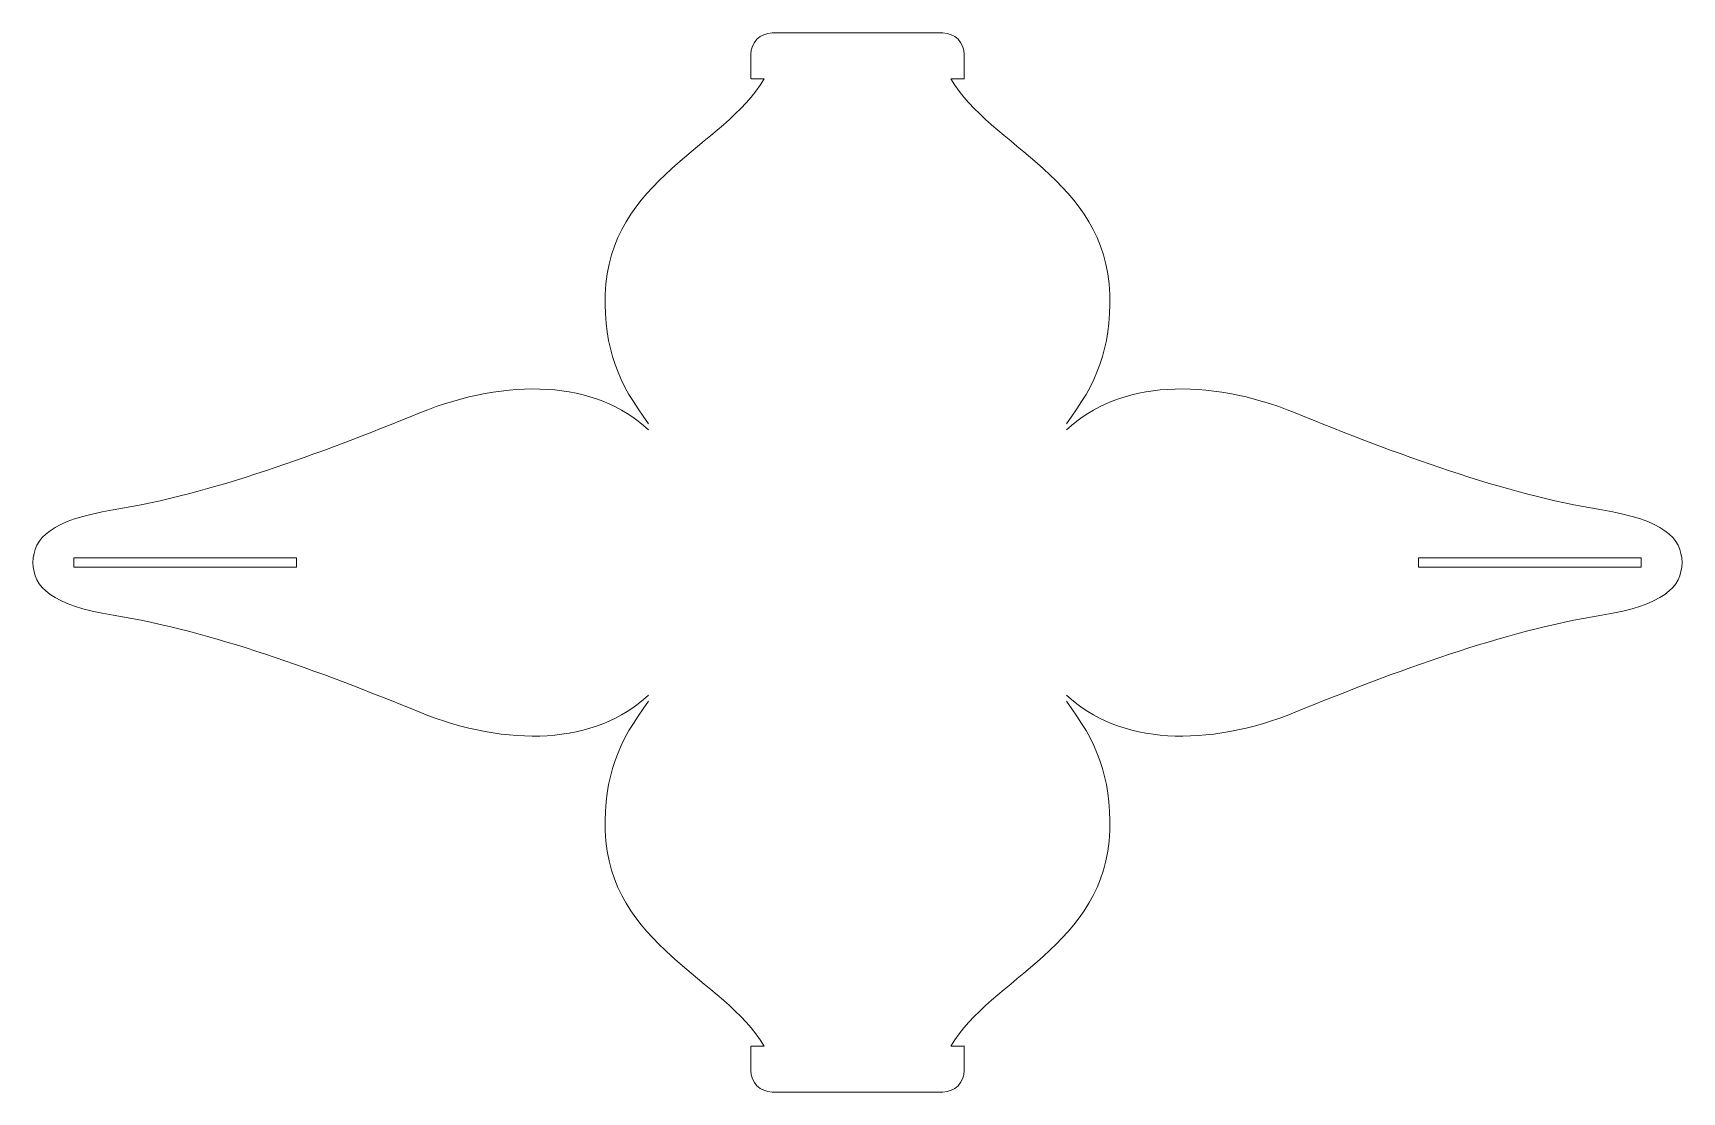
# Model space of a CAD drawing. Header units: centimetres. Extents: x -10.7 to 10.7, y -6.9 to 6.9.
import ezdxf

# ---------------------------------------------------------------- set-up
doc = ezdxf.new("R2010")
doc.units = ezdxf.units.CM
doc.header["$MEASUREMENT"] = 0
doc.layers.add('Camada 1', color=7, linetype='Continuous')

msp = doc.modelspace()

# ---------------------------------------------------------------- linework, layer by layer
at = {"layer": 'Camada 1', "lineweight": 13}
for points in [[(-1.3868, 6.59753), (-1.3868, 6.7507), (-1.2626, 6.87489), (-1.10946, 6.87489)], [(-1.10944, 6.87489), (-1.10944, 6.87489), (1.10941, 6.87489), (1.10941, 6.87489)], [(1.38677, 6.59753), (1.38677, 6.7507), (1.26257, 6.87489), (1.10941, 6.87489)], [(-1.3868, 6.59753), (-1.3868, 6.59753), (-1.3868, 6.28053), (-1.3868, 6.28053)], [(1.38675, 6.59753), (1.38675, 6.59753), (1.38675, 6.28053), (1.38675, 6.28053)], [(-1.3823, 6.28053), (-1.3823, 6.28053), (-1.21297, 6.28053), (-1.21297, 6.28053)], [(1.22226, 6.28053), (1.22226, 6.28053), (1.39159, 6.28053), (1.39159, 6.28053)], [(-10.18086, 0.05907), (-10.18086, 0.05907), (-10.18086, -0.05981), (-10.18086, -0.05981)], [(-7.28841, 0.05907), (-7.28841, 0.05907), (-10.18086, 0.05907), (-10.18086, 0.05907)], [(-7.28841, -0.05981), (-7.28841, -0.05981), (-7.28841, 0.05907), (-7.28841, 0.05907)], [(7.28841, -0.05981), (7.28841, -0.05981), (7.28841, 0.05907), (7.28841, 0.05907)], [(7.28841, 0.05907), (7.28841, 0.05907), (10.18086, 0.05907), (10.18086, 0.05907)], [(10.18086, 0.05907), (10.18086, 0.05907), (10.18086, -0.05981), (10.18086, -0.05981)], [(-10.18086, -0.05981), (-10.18086, -0.05981), (-7.28841, -0.05981), (-7.28841, -0.05981)], [(10.18086, -0.05981), (10.18086, -0.05981), (7.28841, -0.05981), (7.28841, -0.05981)], [(-1.3868, -6.59753), (-1.3868, -6.59753), (-1.3868, -6.28053), (-1.3868, -6.28053)], [(-1.3823, -6.28056), (-1.3823, -6.28056), (-1.21297, -6.28056), (-1.21297, -6.28056)], [(1.22226, -6.28056), (1.22226, -6.28056), (1.39159, -6.28056), (1.39159, -6.28056)], [(1.38675, -6.59753), (1.38675, -6.59753), (1.38675, -6.28053), (1.38675, -6.28053)], [(-1.3868, -6.59753), (-1.3868, -6.75067), (-1.2626, -6.87487), (-1.10946, -6.87487)], [(1.38677, -6.59753), (1.38677, -6.75067), (1.26257, -6.87487), (1.10941, -6.87487)], [(-1.10944, -6.87489), (-1.10944, -6.87489), (1.10941, -6.87489), (1.10941, -6.87489)]]:
    msp.add_open_spline(points, degree=3, dxfattribs=at)
for points, knots in [([(-1.21413, 6.27963), (-1.71853, 5.40381), (-3.23007, 4.97238), (-3.27672, 3.48105), (-3.27672, 3.48105), (-3.29868, 2.77855), (-3.10122, 2.31717), (-2.71414, 1.80243)], [0, 0, 0, 0, 0.33333333, 0.33333333, 0.33333333, 0.33333333, 1, 1, 1, 1]), ([(1.21411, 6.27963), (1.71851, 5.40381), (3.23005, 4.97238), (3.2767, 3.48105), (3.2767, 3.48105), (3.29866, 2.77855), (3.1012, 2.31717), (2.71412, 1.80243)], [0, 0, 0, 0, 0.33333333, 0.33333333, 0.33333333, 0.33333333, 1, 1, 1, 1]), ([(-2.71414, 1.72047), (-3.39981, 2.36632), (-4.5445, 2.40648), (-5.68642, 1.94219), (-5.68642, 1.94219), (-7.00068, 1.40784), (-8.3857, 0.891), (-9.66763, 0.68317), (-9.66763, 0.68317), (-10.47082, 0.55294), (-10.70439, 0.32079), (-10.70982, -0.00038)], [0, 0, 0, 0, 0.25, 0.25, 0.25, 0.25, 0.5, 0.5, 0.5, 0.5, 1, 1, 1, 1]), ([(2.71414, 1.72047), (3.39981, 2.36632), (4.5445, 2.40648), (5.68642, 1.94219), (5.68642, 1.94219), (7.00068, 1.40784), (8.3857, 0.891), (9.66766, 0.68317), (9.66766, 0.68317), (10.4708, 0.55294), (10.70438, 0.3208), (10.70983, -0.00035)], [0, 0, 0, 0, 0.25, 0.25, 0.25, 0.25, 0.5, 0.5, 0.5, 0.5, 1, 1, 1, 1]), ([(-2.71414, -1.72121), (-3.39981, -2.36706), (-4.5445, -2.40722), (-5.68642, -1.94296), (-5.68642, -1.94296), (-7.00068, -1.40861), (-8.3857, -0.89177), (-9.66763, -0.68391), (-9.66763, -0.68391), (-10.47082, -0.55368), (-10.70439, -0.32151), (-10.70982, -0.00038)], [0, 0, 0, 0, 0.25, 0.25, 0.25, 0.25, 0.5, 0.5, 0.5, 0.5, 1, 1, 1, 1]), ([(2.71414, -1.72121), (3.39981, -2.36706), (4.5445, -2.40722), (5.68642, -1.94296), (5.68642, -1.94296), (7.00068, -1.40861), (8.3857, -0.89177), (9.66766, -0.68391), (9.66766, -0.68391), (10.4708, -0.55371), (10.70438, -0.32154), (10.70983, -0.00039)], [0, 0, 0, 0, 0.25, 0.25, 0.25, 0.25, 0.5, 0.5, 0.5, 0.5, 1, 1, 1, 1]), ([(-1.21413, -6.27963), (-1.71853, -5.40381), (-3.23007, -4.97238), (-3.27672, -3.48108), (-3.27672, -3.48108), (-3.29868, -2.77858), (-3.10122, -2.3172), (-2.71414, -1.80246)], [0, 0, 0, 0, 0.33333333, 0.33333333, 0.33333333, 0.33333333, 1, 1, 1, 1]), ([(1.21411, -6.27963), (1.71851, -5.40381), (3.23005, -4.97238), (3.2767, -3.48108), (3.2767, -3.48108), (3.29866, -2.77858), (3.1012, -2.3172), (2.71412, -1.80246)], [0, 0, 0, 0, 0.33333333, 0.33333333, 0.33333333, 0.33333333, 1, 1, 1, 1])]:
    msp.add_open_spline(points, degree=3, knots=knots, dxfattribs=at)

doc.saveas('drawing.dxf')
